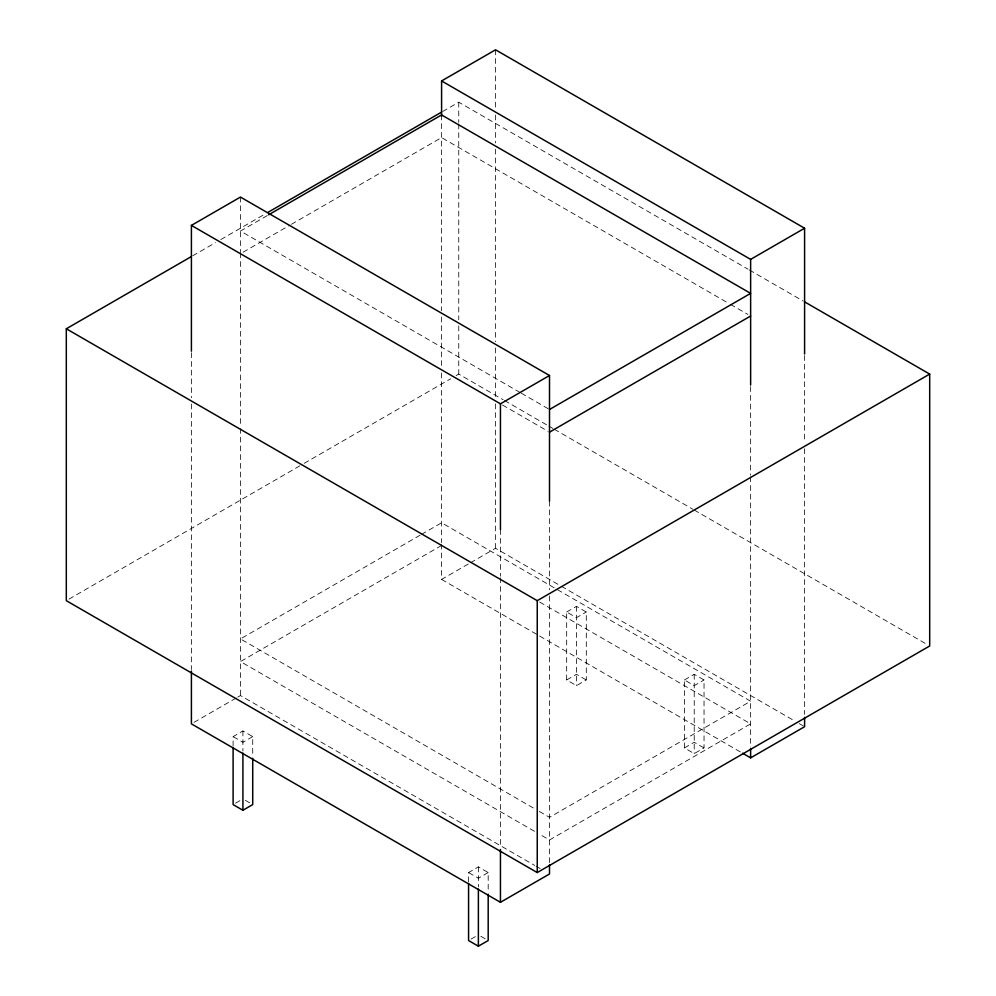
<?xml version="1.0" encoding="UTF-8"?>
<svg xmlns="http://www.w3.org/2000/svg" width="996" height="996" viewBox="0 0 996 996"><rect width="100%" height="100%" fill="white"/><g stroke="black" fill="none" stroke-linecap="round" stroke-linejoin="round"><path stroke-width="0.75" stroke-dasharray="4.98 3.74" d="M192.651 255.835L215.497 242.638M220.863 239.538L265.222 213.928M442.622 111.515L458.758 102.202L748.046 269.219M267.277 215.584L240.459 231.06L519.949 392.424M243.136 252.175L290.073 225.071M291.405 224.299L441.589 137.597L729.134 303.618M68.998 599.119L302.859 464.099M304.191 463.327L450.69 378.754M456.068 375.641L458.758 374.098L503.154 399.732M420.138 535.176L240.459 638.909L534.728 808.802M421.47 534.391L441.589 522.788L750.635 701.209L549.506 817.33L536.072 809.574M441.589 545.447L240.459 661.568L537.417 833.005M194.058 722.337L236.475 697.847M237.807 697.076L240.459 695.544L534.728 865.449M441.589 544.214L441.589 579.423L469.228 563.475M470.535 562.715L495.547 548.273L560.051 585.511M233.101 745.88L233.101 736.617L242.912 730.952L252.723 736.617L252.723 756.699M252.723 736.617L242.912 742.281L233.101 736.617M235.554 803.174L241.679 799.639M566.674 612.005L576.485 606.34L586.295 612.005L586.295 679.969L576.485 685.634L566.674 679.969L566.674 612.005L576.485 617.669L586.295 612.005M566.674 679.969L576.485 674.304L586.295 679.969M684.414 679.969L694.224 674.304L704.035 679.969L704.035 747.946L694.224 753.611L684.414 747.946L684.414 679.969L694.224 685.634L704.035 679.969M468.568 881.834L468.568 872.558L478.379 866.894L488.189 872.558L488.189 892.64M684.414 747.946L694.224 742.281L704.035 747.946M488.189 872.558L478.379 878.223L468.568 872.558M471.021 939.116L477.146 935.58M749.39 269.991L803.212 301.066M730.479 304.39L747.946 314.475M521.294 393.196L549.506 409.493M504.499 400.504L547.563 425.367M548.908 426.139L552.942 428.467M554.286 429.251L692.88 509.267M694.224 510.039L927.002 644.424M502.482 404.999L548.161 431.368M561.383 586.283L793.849 720.494M799.228 723.606L803.249 725.922M539.67 602.07L750.635 723.868L549.506 839.989L538.761 833.789M441.589 579.423L538.338 635.286M539.67 636.058L741.236 752.428M536.072 866.221L540.106 868.549M245.365 800.336L250.27 803.174M480.831 936.29L485.737 939.116M804.594 355.56L804.594 442.523M804.594 448.735L804.594 714.281M750.635 386.622L750.635 475.204M750.635 476.76L750.635 747.137M694.224 674.304L694.224 753.611M576.485 606.34L576.485 685.634M549.506 501.187L549.506 589.769M549.506 595.994L549.506 863.258M500.453 529.611L500.453 576.198M500.453 577.742L500.453 847.945M495.547 49.8L495.547 108.813M495.547 115.026L495.547 142.976M495.547 149.188L495.547 341.74M495.547 347.953L495.547 397.641M495.547 403.853L495.547 548.273M478.379 866.894L478.379 886.975M458.758 102.202L458.758 122.396M458.758 123.952L458.758 319.716M458.758 325.929L458.758 374.098M441.589 114.938L441.589 310.764M441.589 316.977L441.589 366.715M441.589 372.927L441.589 542.683M242.912 730.952L242.912 751.034M240.459 197.071L240.459 252.187M240.459 252.822L240.459 426.886M240.459 428.442L240.459 695.544M191.406 352.733L191.406 397.765M191.406 403.978L191.406 669.524"/><path stroke-width="1.49" d="M191.406 351.177L191.406 225.395L240.459 197.071L549.506 375.504L549.506 501.187M441.589 116.171L441.589 80.95L495.547 49.8L804.594 228.233L804.594 354.016M804.556 301.838L929.691 374.085L929.691 645.981L537.242 872.558L66.309 600.675L66.309 328.78L191.307 256.607M267.912 212.385L441.278 112.287M268.621 214.8L441.589 114.938L750.635 293.372L549.506 409.493M191.406 225.395L500.453 403.828L549.506 375.504M441.589 80.95L750.635 259.383L804.594 228.233M549.506 432.152L750.635 316.031M66.309 328.78L537.242 600.663L929.691 374.085M233.101 747.436L233.101 804.594L242.912 810.258L252.723 804.594L252.723 758.242M191.406 671.067L191.406 723.868L500.453 902.301L549.506 873.978L549.506 864.789M742.58 753.2L750.635 757.856L804.594 726.707L804.594 717.381M468.568 883.377L468.568 940.535L478.379 946.2L488.189 940.535L488.189 894.184M750.635 259.383L750.635 385.066M750.635 748.668L750.635 757.856M537.242 600.663L537.242 872.558M500.453 403.828L500.453 529.611M500.453 849.501L500.453 902.301M478.379 889.042L478.379 946.2M242.912 753.101L242.912 810.258"/></g></svg>
